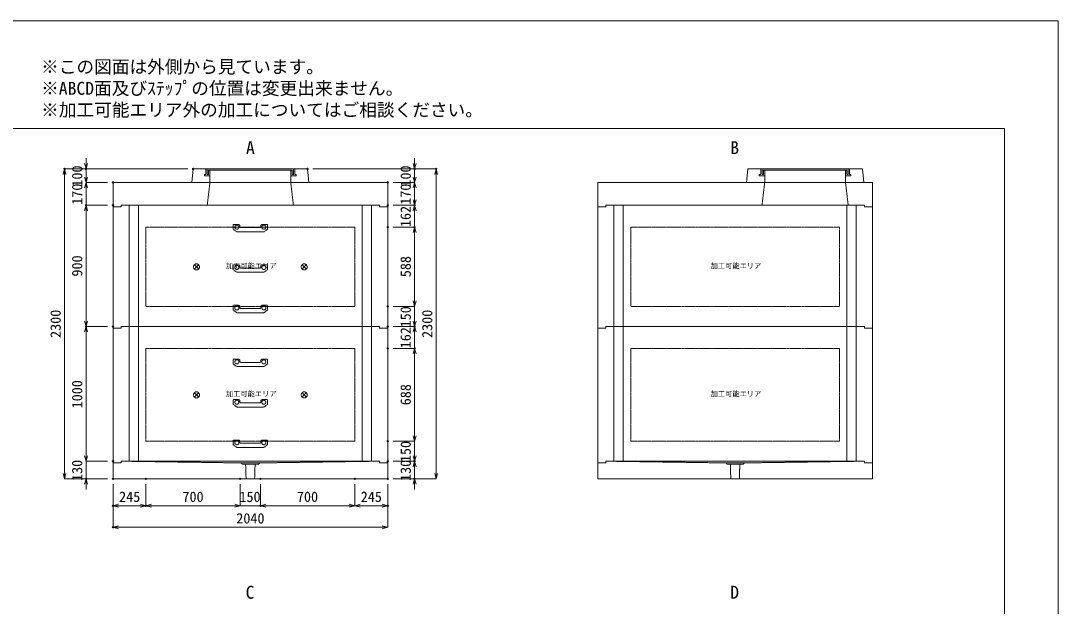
# Model space of a CAD drawing. Units: millimetres, scale not verified. Extents: x -5940 to 5940, y -4200 to 4200.
# Drawn here: x -1765 to 5940, y -146 to 4200 of the extents above; entities that cross this region are included whole.
import ezdxf
from ezdxf.enums import TextEntityAlignment as Align

# ---------------------------------------------------------------- set-up
doc = ezdxf.new("R2010")
doc.units = ezdxf.units.MM
doc.header["$LTSCALE"] = 20
doc.header["$PDMODE"] = 32
doc.header["$PDSIZE"] = 10
doc.linetypes.add('LONG_DASHED1', pattern=[7, 6, -1])
doc.linetypes.add('LONG_DOUBLE_CHAIN', pattern=[21.8, 18, -1, 0.6, -0.6, 0.6, -1])
for name, color, linetype, lineweight in [('0-0_D-TTL', 7, 'Continuous', 9), ('0-1_Defpoints', 7, 'Continuous', 9), ('0-3_D-TTL-TXT', 7, 'Continuous', 9), ('0-4_D-STR-TXT', 7, 'Continuous', 9), ('0-5_D-STR-DIM', 3, 'Continuous', 9), ('0-6_0', 7, 'Continuous', 9), ('0-7_D-STR', 7, 'Continuous', 9), ('0-9_D-STR-STR4', 134, 'LONG_DASHED1', 9), ('0-A_D-STR-STR3', 2, 'LONG_DASHED1', 9), ('0-B_D-STR-STR5', 1, 'LONG_DOUBLE_CHAIN', 9)]:
    doc.layers.add(name, color=color, linetype=linetype, lineweight=lineweight)
doc.styles.add('ＭＳ ゴシック', font='')
doc.styles.get('ＭＳ ゴシック').set_extended_font_data('MS Gothic')

# ---------------------------------------------------------------- blocks, each defined once
blk = doc.blocks.new('A$C4DE05FD1')
at = {"layer": '0-0_D-TTL', "color": 134}
for p, q in [((4000, 76000), (114800, 76000)), ((114800, 76000), (114800, 4000))]:
    blk.add_line(p, q, dxfattribs=at)
at = {"layer": '0-1_Defpoints', "color": 134}
for p, q in [((0, 84000), (118800, 84000)), ((118800, 84000), (118800, 0))]:
    blk.add_line(p, q, dxfattribs=at)
at = {"layer": '0-3_D-TTL-TXT', "style": 'ＭＳ ゴシック'}
for s, p in [('※この図面は外側から見ています。', (43260.9, 79815.7)), ('※ABCD面及びｽﾃｯﾌﾟの位置は変更出来ません。', (43260.9, 78215.7)), ('※加工可能エリア外の加工についてはご相談ください。', (43260.9, 76615.7))]:
    blk.add_text(s, height=962.2, dxfattribs=at).set_placement(p, align=Align.BOTTOM_LEFT)
blk = doc.blocks.new('_Open30')
at = {"layer": '0-6_0'}
blk.add_line((0, 0), (-20, 0), dxfattribs=at)
blk.add_lwpolyline([(-20, 5.36), (0, 0), (-20, -5.36)], dxfattribs=at)
blk = doc.blocks.new('A$C31CA379A')
at = {"layer": '0-4_D-STR-TXT', "style": 'ＭＳ ゴシック'}
for s, p in [('A', (-325.9, -2190.5)), ('B', (35638.6, -2190.5)), ('C', (-351.4, -35190.5)), ('D', (35638.6, -35190.5))]:
    blk.add_text(s, height=962.2, dxfattribs=at).set_placement(p, align=Align.BOTTOM_LEFT)
blk = doc.blocks.new('A$C53D37B31')
at = {"layer": '0-7_D-STR'}
for p, q in [((-20400, 3400), (20400, 3400)), ((-20400, 3400), (-20400, -240)), ((20400, 3400), (20400, -240)), ((-19200, 0), (19200, 0))]:
    blk.add_line(p, q, dxfattribs=at)
at = {"layer": '0-7_D-STR', "linetype": 'LONG_DASHED1'}
for p, q in [((-6000, 3400), (-6400, 0)), ((6000, 3400), (6400, 0))]:
    blk.add_line(p, q, dxfattribs=at)
at = {"layer": '0-7_D-STR'}
for points in [[(-20400, -240), (-19200, -240), (-19200, 0)], [(20400, -240), (19200, -240), (19200, 0)]]:
    blk.add_lwpolyline(points, dxfattribs=at)
blk = doc.blocks.new('A$C4A7D535E')
at = {"layer": '0-7_D-STR'}
blk.add_blockref('A$C53D37B31', (0, 0), dxfattribs=at)
blk = doc.blocks.new('A$C0BCF2A13')
at = {"layer": '0-7_D-STR'}
for p, q in [((-20400, 3400), (20400, 3400)), ((-20400, 3400), (-20400, -240)), ((20400, 3400), (20400, -240)), ((-19200, 0), (19200, 0))]:
    blk.add_line(p, q, dxfattribs=at)
at = {"layer": '0-7_D-STR', "linetype": 'LONG_DASHED1'}
for p, q in [((4400, 3400), (4000, 0)), ((16400, 3400), (16800, 0))]:
    blk.add_line(p, q, dxfattribs=at)
at = {"layer": '0-7_D-STR'}
for points in [[(-20400, -240), (-19200, -240), (-19200, 0)], [(20400, -240), (19200, -240), (19200, 0)]]:
    blk.add_lwpolyline(points, dxfattribs=at)
blk = doc.blocks.new('A$C3C490EB0')
at = {"layer": '0-7_D-STR'}
for p, q in [((0, -2000), (0, -4360)), ((39600, -1760), (1200, -1760)), ((40800, -2000), (40800, -4360)), ((0, -4360), (40800, -4360))]:
    blk.add_line(p, q, dxfattribs=at)
at = {"layer": '0-7_D-STR', "linetype": 'LONG_DASHED1'}
for p, q in [((19000, -2000), (2400, -1760)), ((19200, -2180), (19000, -2000)), ((21800, -2000), (19000, -2000)), ((21600, -2180), (19200, -2180)), ((19764.6, -4360), (19695, -2180)), ((21035.4, -4360), (21105, -2180)), ((21600, -2180), (21800, -2000)), ((21800, -2000), (38400, -1760))]:
    blk.add_line(p, q, dxfattribs=at)
at = {"layer": '0-7_D-STR'}
for points in [[(0, -2000), (1200, -2000), (1200, -1760)], [(40800, -2000), (39600, -2000), (39600, -1760)]]:
    blk.add_lwpolyline(points, dxfattribs=at)
blk = doc.blocks.new('A$C3B9737A5')
at = {"layer": '0-5_D-STR-DIM'}
blk.add_blockref('A$C3C490EB0', (-20400, 1760), dxfattribs=at)
blk = doc.blocks.new('A$C019679C0')
at = {"layer": '0-7_D-STR'}
for p, q in [((-8700, 0), (-8500, 2000)), ((8500, 2000), (-8500, 2000)), ((8700, 0), (8500, 2000)), ((-8700, 0), (8700, 0))]:
    blk.add_line(p, q, dxfattribs=at)
at = {"layer": '0-7_D-STR', "linetype": 'LONG_DASHED1'}
for p, q in [((-6000, 0), (-6000, 1800)), ((6000, 1800), (6000, 0))]:
    blk.add_line(p, q, dxfattribs=at)
at = {"layer": '0-9_D-STR-STR4'}
for points in [[(-6600, 2000), (-6600, 1200), (-6800, 1200), (-6800, 1000), (-6000, 1000)], [(-6000, 1800), (-6200, 1800), (-6200, 1200), (-6400, 1200), (-6400, 2000)], [(-6000, 1800), (6000, 1800), (6200, 1800)], [(6600, 2000), (6600, 1200), (6800, 1200), (6800, 1000), (6000, 1000)], [(6200, 1800), (6200, 1200), (6400, 1200), (6400, 2000)]]:
    blk.add_lwpolyline(points, dxfattribs=at)
blk = doc.blocks.new('A$C585D51DD')
at = {"layer": '0-7_D-STR'}
blk.add_blockref('A$C019679C0', (0, 0), dxfattribs=at)
blk = doc.blocks.new('A$C27844A11')
at = {"layer": '0-A_D-STR-STR3'}
for p, q in [((-2560, 1000), (-2560, 453.5)), ((-2515.5, 370.3), (-2060.4, 33.6)), ((-2460, 1100), (-1758.4, 1100)), ((1949.4, 0), (-1949.4, 0)), ((-1559.2, 917.4), (-1542, 721.3)), ((1442.4, 630), (-1442.4, 630)), ((1559.2, 917.4), (1542, 721.3)), ((2460, 1100), (1758.4, 1100)), ((2515.5, 370.3), (2060.4, 33.6)), ((2560, 1000), (2560, 453.5))]:
    blk.add_line(p, q, dxfattribs=at)
for centre in [(-2000, 700), (2000, 700)]:
    blk.add_circle(centre, 300, dxfattribs=at)
for centre, radius, start, end in [((-2460, 1000), 100, 90, 180), ((-2460, 453.5), 100, 180, 236.30993), ((-1949.4, 200), 200, 236.30993, 270), ((-1758.4, 900), 200, 5, 90), ((-1442.4, 730), 100, 185, 270), ((1442.4, 730), 100, 270, 355), ((1758.4, 900), 200, 90, 175), ((1949.4, 200), 200, 270, 303.69007), ((2460, 1000), 100, 0, 90), ((2460, 453.5), 100, 303.69007, 0)]:
    blk.add_arc(centre, radius, start, end, dxfattribs=at)
blk = doc.blocks.new('A$C12022DF9')
at = {"layer": '0-7_D-STR'}
for p, q in [((-19200, 0), (19200, 0)), ((-20400, -240), (-20400, -18240)), ((20400, -240), (20400, -18240)), ((-19200, -18000), (19200, -18000))]:
    blk.add_line(p, q, dxfattribs=at)
at = {"layer": '0-7_D-STR', "linetype": 'LONG_DASHED1'}
for p, q in [((-18000, -18000), (-18000, 0)), ((-16600, -18000), (-16600, 0)), ((16600, -18000), (16600, 0)), ((18000, -18000), (18000, 0))]:
    blk.add_line(p, q, dxfattribs=at)
at = {"layer": '0-7_D-STR'}
for points in [[(-20400, -240), (-19200, -240), (-19200, 0)], [(20400, -240), (19200, -240), (19200, 0)], [(-20400, -18240), (-19200, -18240), (-19200, -18000)], [(20400, -18240), (19200, -18240), (19200, -18000)]]:
    blk.add_lwpolyline(points, dxfattribs=at)
at = {"layer": '0-B_D-STR-STR5'}
for p, q in [((15500, -3240), (15500, -15000)), ((15500, -15000), (-15500, -15000))]:
    blk.add_line(p, q, dxfattribs=at)
blk.add_lwpolyline([(15500, -3240), (-15500, -3240), (-15500, -15000)], dxfattribs=at)
blk = doc.blocks.new('A$C4E0B7A12')
at = {"layer": '0-7_D-STR'}
for p, q in [((-19200, 0), (19200, 0)), ((-20400, -240), (-20400, -20240)), ((20400, -240), (20400, -20240)), ((-19200, -20000), (19200, -20000))]:
    blk.add_line(p, q, dxfattribs=at)
at = {"layer": '0-7_D-STR', "linetype": 'LONG_DASHED1'}
for p, q in [((-18000, -20000), (-18000, 0)), ((-16600, -20000), (-16600, 0)), ((16600, -20000), (16600, 0)), ((18000, -20000), (18000, 0))]:
    blk.add_line(p, q, dxfattribs=at)
at = {"layer": '0-7_D-STR'}
for points in [[(-20400, -240), (-19200, -240), (-19200, 0)], [(20400, -240), (19200, -240), (19200, 0)], [(-20400, -20240), (-19200, -20240), (-19200, -20000)], [(20400, -20240), (19200, -20240), (19200, -20000)]]:
    blk.add_lwpolyline(points, dxfattribs=at)
at = {"layer": '0-B_D-STR-STR5'}
for p, q in [((15500, -3240), (15500, -17000)), ((15500, -17000), (-15500, -17000))]:
    blk.add_line(p, q, dxfattribs=at)
blk.add_lwpolyline([(15500, -3240), (-15500, -3240), (-15500, -17000)], dxfattribs=at)
blk = doc.blocks.new('A$C1C640AAB')
at = {"layer": '0-B_D-STR-STR5'}
for p, q in [((-318.2, -318.2), (318.2, 318.2)), ((-318.2, 318.2), (318.2, -318.2))]:
    blk.add_line(p, q, dxfattribs=at)
blk.add_circle((0, 0), 450, dxfattribs=at)
blk = doc.blocks.new('A$C3bf1c9e3')
at = {"layer": '0-7_D-STR'}
blk.add_blockref('A$C12022DF9', (0, 0), dxfattribs=at)
at = {"layer": '0-B_D-STR-STR5'}
for p in [(-8000, -9140), (8000, -9140)]:
    blk.add_blockref('A$C1C640AAB', p, dxfattribs=at)
blk = doc.blocks.new('A$Cfe71f315')
at = {"layer": '0-7_D-STR'}
blk.add_blockref('A$C4E0B7A12', (0, 0), dxfattribs=at)
at = {"layer": '0-B_D-STR-STR5'}
for p in [(-8000, -10140), (8000, -10140)]:
    blk.add_blockref('A$C1C640AAB', p, dxfattribs=at)

msp = doc.modelspace()

# ---------------------------------------------------------------- linework, layer by layer
at = {"layer": '0-1_Defpoints'}
for p in [(-1440, 3100), (-1280, 3100), (-485, 3100), (365, 3100), (1160, 3100), (1320, 3100), (-1080, 3000), (960, 3000), (-1280, 2830), (-1280, 2830), (-1080, 2830), (960, 2830), (1160, 2830), (960, 2668), (1160, 2668), (960, 2080), (960, 2080), (-1280, 1930), (-1080, 1930), (960, 1930), (960, 1930), (1160, 1930), (960, 1768), (960, 1768), (1160, 1768), (960, 1080), (960, 1080), (-1080, 930), (960, 930), (1160, 930), (-1280, 800), (-1080, 800), (-1080, 800), (-1080, 800), (-835, 800), (-135, 800), (15, 800), (715, 800), (960, 800), (960, 800), (960, 800), (960, 800), (1160, 800), (-1080, 600), (-835, 600), (15, 600), (960, 600), (-1080, 440)]:
    msp.add_point(p, dxfattribs=at)
at = {"layer": '0-5_D-STR-DIM'}
for p, q in [((-1280, 3140), (-1280, 3180)), ((1160, 3140), (1160, 3180)), ((-525, 3100), (-1440, 3100)), ((-525, 3100), (-1280, 3100)), ((-1280, 3000), (-1280, 3100)), ((405, 3100), (1160, 3100)), ((405, 3100), (1320, 3100)), ((1160, 3000), (1160, 3100)), ((-1440, 840), (-1440, 3060)), ((-1280, 3040), (-1280, 3080)), ((1160, 3040), (1160, 3080)), ((1320, 840), (1320, 3060)), ((-1120, 3000), (-1280, 3000)), ((-1280, 3000), (-1280, 2830)), ((-1120, 3000), (-1280, 3000)), ((-1280, 2960), (-1280, 2920)), ((1000, 3000), (1160, 3000)), ((1000, 3000), (1160, 3000)), ((1160, 3000), (1160, 2830)), ((1160, 2960), (1160, 2920)), ((1160, 2870), (1160, 2910)), ((-1120, 2830), (-1280, 2830)), ((-1120, 2830), (-1280, 2830)), ((-1280, 2790), (-1280, 2750)), ((-1280, 1970), (-1280, 2790)), ((1000, 2830), (1160, 2830)), ((1000, 2830), (1160, 2830)), ((1160, 2668), (1160, 2830)), ((1160, 2790), (1160, 2750)), ((1000, 2668), (1160, 2668)), ((1000, 2668), (1160, 2668)), ((1160, 2628), (1160, 2588)), ((1160, 2120), (1160, 2628)), ((1160, 2120), (1160, 2160)), ((1000, 2080), (1160, 2080)), ((1000, 2080), (1160, 2080)), ((1160, 2080), (1160, 1930)), ((1160, 1970), (1160, 2010)), ((-1120, 1930), (-1280, 1930)), ((-1120, 1930), (-1280, 1930)), ((1000, 1930), (1160, 1930)), ((1000, 1930), (1160, 1930)), ((1160, 1768), (1160, 1930)), ((-1280, 970), (-1280, 1890)), ((1160, 1890), (1160, 1850)), ((1000, 1768), (1160, 1768)), ((1000, 1768), (1160, 1768)), ((1160, 1728), (1160, 1688)), ((1160, 1120), (1160, 1728)), ((1160, 1120), (1160, 1160)), ((1000, 1080), (1160, 1080)), ((1000, 1080), (1160, 1080)), ((1160, 1080), (1160, 930)), ((-1280, 970), (-1280, 1010)), ((1160, 970), (1160, 1010)), ((-1120, 930), (-1280, 930)), ((-1120, 930), (-1280, 930)), ((-1280, 930), (-1280, 800)), ((1000, 930), (1160, 930)), ((1000, 930), (1160, 930)), ((1160, 930), (1160, 800)), ((1160, 890), (1160, 850)), ((-1120, 800), (-1440, 800)), ((-1120, 800), (-1280, 800)), ((1000, 800), (1160, 800)), ((1000, 800), (1320, 800)), ((-1280, 760), (-1280, 720)), ((-1080, 760), (-1080, 440)), ((-1080, 760), (-1080, 600)), ((-835, 760), (-835, 600)), ((-835, 760), (-835, 600)), ((-135, 760), (-135, 600)), ((-135, 760), (-135, 600)), ((15, 760), (15, 600)), ((15, 760), (15, 600)), ((715, 760), (715, 600)), ((715, 760), (715, 600)), ((960, 760), (960, 440)), ((960, 760), (960, 600)), ((1160, 760), (1160, 720)), ((-875, 600), (-1040, 600)), ((-175, 600), (-795, 600)), ((-175, 600), (-215, 600)), ((-135, 600), (15, 600)), ((675, 600), (55, 600)), ((55, 600), (95, 600)), ((755, 600), (920, 600)), ((920, 440), (-1040, 440))]:
    msp.add_line(p, q, dxfattribs=at)

# ---------------------------------------------------------------- block references
at = {"layer": '0-0_D-TTL', "xscale": 0.1, "yscale": 0.1}
msp.add_blockref('A$C4DE05FD1', (-5940, -4200), dxfattribs=at)
at = {"layer": '0-4_D-STR-TXT'}
for name, p, xscale, yscale in [('A$C31CA379A', (-60, 3400), 0.1, 0.1), ('A$C585D51DD', (-60, 3000), 0.05, 0.05)]:
    msp.add_blockref(name, p, dxfattribs=dict(at, xscale=xscale, yscale=yscale))
at = {"layer": '0-5_D-STR-DIM', "xscale": 2, "yscale": 2}
for p, rotation in [((-1440, 3100), 90), ((-1280, 3100), 270), ((1160, 3100), 270), ((1320, 3100), 90), ((-1280, 3000), 270), ((1160, 3000), 270), ((-1280, 3000), 90), ((1160, 3000), 90), ((1160, 2830), 270), ((-1280, 2830), 90), ((-1280, 2830), 90), ((1160, 2830), 90), ((1160, 2668), 90), ((1160, 2668), 90), ((1160, 2080), 270), ((1160, 2080), 270), ((-1280, 1930), 270), ((-1280, 1930), 90), ((1160, 1930), 270), ((1160, 1930), 90), ((1160, 1768), 90), ((1160, 1768), 90), ((1160, 1080), 270), ((1160, 1080), 270), ((-1280, 930), 270), ((-1280, 930), 270), ((1160, 930), 270), ((1160, 930), 90), ((-1440, 800), 270), ((-1280, 800), 90), ((1160, 800), 90), ((1320, 800), 270), ((-1080, 600), 180), ((-835, 600), 180), ((15, 600), 180), ((15, 600), 180), ((715, 600), 180), ((-1080, 440), 180)]:
    msp.add_blockref('_Open30', p, dxfattribs=dict(at, rotation=rotation))
at = {"layer": '0-5_D-STR-DIM'}
for name, p, xscale, yscale in [('A$C3B9737A5', (-60, 930), 0.05, 0.05), ('A$C3B9737A5', (3540, 930), 0.05, 0.05), ('_Open30', (-835, 600), 2, 2), ('_Open30', (-135, 600), 2, 2), ('_Open30', (-135, 600), 2, 2), ('_Open30', (715, 600), 2, 2), ('_Open30', (960, 600), 2, 2), ('_Open30', (960, 440), 2, 2)]:
    msp.add_blockref(name, p, dxfattribs=dict(at, xscale=xscale, yscale=yscale))
at = {"layer": '0-7_D-STR', "xscale": 0.05, "yscale": 0.05}
for name, p in [('A$C019679C0', (4060, 3000)), ('A$C4A7D535E', (-60, 2830)), ('A$C0BCF2A13', (3540, 2830)), ('A$C3bf1c9e3', (-60, 2830)), ('A$C12022DF9', (3540, 2830)), ('A$Cfe71f315', (-60, 1930)), ('A$C4E0B7A12', (3540, 1930))]:
    msp.add_blockref(name, p, dxfattribs=at)
at = {"layer": '0-A_D-STR-STR3', "xscale": 0.05, "yscale": 0.05}
for p in [(-60, 2633), (-60, 2333), (-60, 2033), (-60, 1633), (-60, 1333), (-60, 1033)]:
    msp.add_blockref('A$C27844A11', p, dxfattribs=at)

# ---------------------------------------------------------------- texts
at = {"layer": '0-5_D-STR-DIM', "style": 'ＭＳ ゴシック'}
for s, p in [('100', (-1285.2, 2968.96)), ('100', (1154.8, 2968.96)), ('170', (-1285.2, 2833.96)), ('170', (1154.8, 2833.96)), ('162', (1154.8, 2668.8)), ('900', (-1285.2, 2301.4)), ('588', (1154.8, 2296.4)), ('2300', (-1445.2, 1845.6)), ('150', (1154.8, 1923.96)), ('2300', (1314.8, 1845.6)), ('162', (1154.8, 1768.8)), ('1000', (-1285.2, 1322.96)), ('688', (1154.8, 1345.8)), ('150', (1154.8, 923.96)), ('130', (-1285.2, 783.96)), ('130', (1154.8, 783.96))]:
    msp.add_text(s, height=76.98, rotation=90, dxfattribs=at).set_placement(p, align=Align.BOTTOM_LEFT)
for s, p in [('245', (-1034.86, 605.2)), ('700', (-564.2, 605.2)), ('150', (-141.04, 605.2)), ('700', (285.8, 605.2)), ('245', (760.14, 605.2)), ('2040', (-164.4, 445.2))]:
    msp.add_text(s, height=76.98, dxfattribs=at).set_placement(p, align=Align.BOTTOM_LEFT)
at = {"layer": '0-B_D-STR-STR5', "style": 'ＭＳ ゴシック'}
for p in [(-241.7, 2349.98), (3358.3, 2349.98), (-241.7, 1399.98), (3358.3, 1399.98)]:
    msp.add_text('加工可能エリア', height=38.42, dxfattribs=at).set_placement(p, align=Align.BOTTOM_LEFT)

doc.saveas('drawing.dxf')
